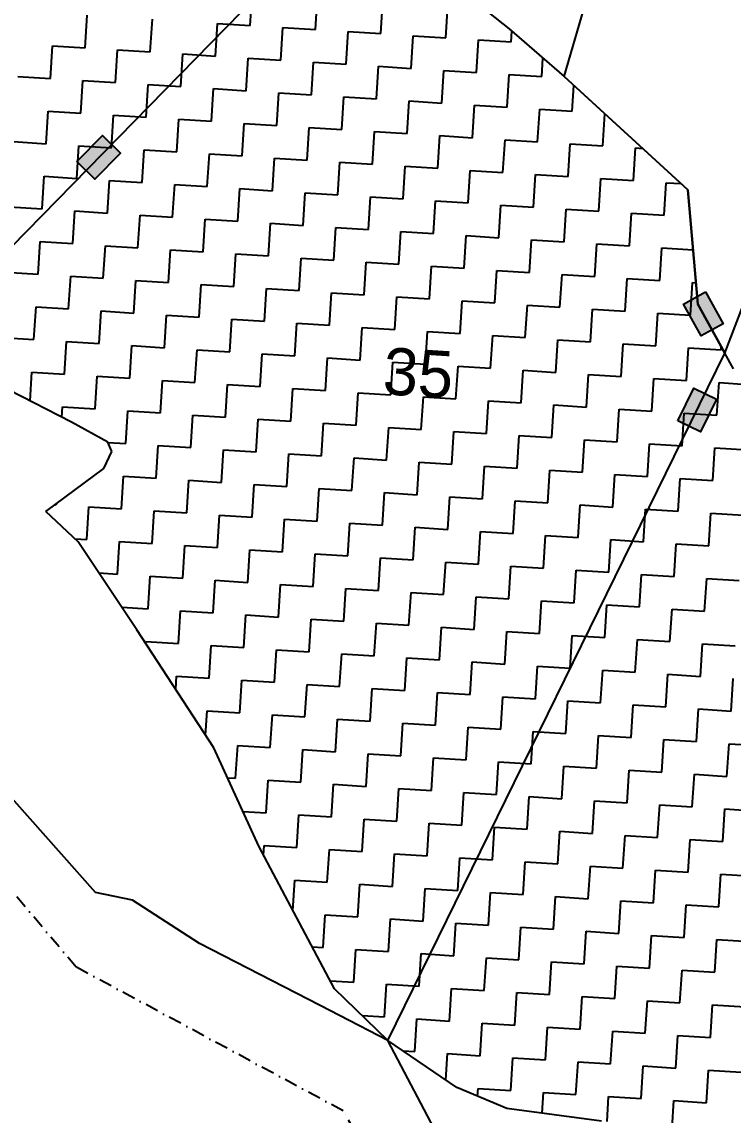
# Model space of a CAD drawing. Header units: metres. Extents: x 283327 to 285518, y 2014808 to 2017186.
# Drawn here: x 284108.6 to 284381.4, y 2015396 to 2015815.1 of the extents above; entities that cross this region are included whole.
import ezdxf
from ezdxf.enums import TextEntityAlignment as Align

# ---------------------------------------------------------------- set-up
doc = ezdxf.new("R2010")
doc.units = ezdxf.units.M
doc.header["$MEASUREMENT"] = 0
doc.linetypes.add('DASHDOT', pattern=[1, 0.5, -0.25, 0, -0.25])
for name, color, linetype in [('POLY_HATCH', 12, 'Continuous'), ('POLY_PARCEL', 6, 'Continuous'), ('POLY_WATER', 4, 'Continuous'), ('TEXT_PARCEL', 7, 'Continuous'), ('V_BOUND_STREAM_LINE', 7, 'DASHDOT')]:
    doc.layers.add(name, color=color, linetype=linetype)
doc.styles.add('TEXT_MAP', font='', dxfattribs={"height": 2.5})
doc.styles.get('TEXT_MAP').set_extended_font_data('Kruti Dev 050')

msp = doc.modelspace()

# ---------------------------------------------------------------- hatches: boundary and pattern name
for points in [[(284146.38, 2015764.72), (284139.48, 2015771.47), (284129.71, 2015761.5), (284136.61, 2015754.74)], [(284369.09, 2015694.65), (284377.54, 2015699.31), (284370.8, 2015711.54), (284362.35, 2015706.87)], [(284374.97, 2015670.43), (284366.3, 2015674.69), (284360.15, 2015662.15), (284368.82, 2015657.9)]]:
    msp.add_hatch(color=256).paths.add_polyline_path(points)

# ---------------------------------------------------------------- linework, layer by layer
for points in [[(284129.71, 2015761.5), (284139.48, 2015771.47), (284146.38, 2015764.72), (284136.61, 2015754.74)], [(284370.8, 2015711.54), (284377.54, 2015699.31), (284369.09, 2015694.65), (284362.35, 2015706.87)], [(284360.15, 2015662.15), (284366.3, 2015674.69), (284374.97, 2015670.43), (284368.82, 2015657.9)]]:
    msp.add_lwpolyline(points, close=True)
at = {"layer": 'POLY_HATCH'}
for p, q in [((284268.09, 2015834.16), (284295.43, 2015812.36)), ((284295.43, 2015812.36), (284316.59, 2015794.09)), ((284378.24, 2015688.06), (284420.96, 2015800.37)), ((284316.59, 2015794.09), (284364.07, 2015750.74)), ((284364.07, 2015750.74), (284367.86, 2015706.87)), ((284367.86, 2015706.87), (284378.24, 2015688.06)), ((284127.56, 2015661.63), (284087.94, 2015682)), ((284141.56, 2015653.93), (284127.56, 2015661.63)), ((284143.04, 2015650.43), (284141.56, 2015653.93)), ((284140.07, 2015643.81), (284143.04, 2015650.43)), ((284117.73, 2015627.33), (284140.07, 2015643.81)), ((284130.15, 2015615.8), (284117.73, 2015627.33)), ((284152.73, 2015582.02), (284130.15, 2015615.8)), ((284182.26, 2015536.73), (284152.73, 2015582.02)), ((284199.48, 2015499.03), (284182.26, 2015536.73)), ((284228.43, 2015444.42), (284199.48, 2015499.03)), ((284249.01, 2015424.53), (284228.43, 2015444.42)), ((284275.46, 2015406.54), (284249.01, 2015424.53)), ((284294.55, 2015398.53), (284275.46, 2015406.54)), ((284330.89, 2015393.69), (284294.55, 2015398.53))]:
    msp.add_line(p, q, dxfattribs=at)
at = {"layer": 'POLY_HATCH', "linetype": 'Continuous'}
for p, q in [((284196.16, 2015813.71), (284196.94, 2015826.22)), ((284221.18, 2015812.13), (284221.97, 2015824.65)), ((284246.2, 2015810.56), (284246.99, 2015823.07)), ((284271.23, 2015808.98), (284272.02, 2015821.5)), ((284132.81, 2015805.13), (284133.59, 2015817.64)), ((284157.83, 2015803.56), (284158.62, 2015816.07)), ((284182.86, 2015801.98), (284183.64, 2015814.49)), ((284183.64, 2015814.49), (284196.16, 2015813.71)), ((284207.88, 2015800.41), (284208.67, 2015812.92)), ((284208.67, 2015812.92), (284221.18, 2015812.13)), ((284232.91, 2015798.83), (284233.69, 2015811.35)), ((284233.69, 2015811.35), (284246.2, 2015810.56)), ((284296.25, 2015807.41), (284296.51, 2015811.43)), ((284257.93, 2015797.26), (284258.72, 2015809.77)), ((284258.72, 2015809.77), (284271.23, 2015808.98)), ((284282.95, 2015795.69), (284283.74, 2015808.2)), ((284283.74, 2015808.2), (284296.25, 2015807.41)), ((284119.51, 2015793.41), (284120.3, 2015805.92)), ((284120.3, 2015805.92), (284132.81, 2015805.13)), ((284144.53, 2015791.83), (284145.32, 2015804.34)), ((284145.32, 2015804.34), (284157.83, 2015803.56)), ((284169.56, 2015790.26), (284170.34, 2015802.77)), ((284170.34, 2015802.77), (284182.86, 2015801.98)), ((284194.58, 2015788.68), (284195.37, 2015801.2)), ((284195.37, 2015801.2), (284207.88, 2015800.41)), ((284219.61, 2015787.11), (284220.39, 2015799.62)), ((284220.39, 2015799.62), (284232.91, 2015798.83)), ((284244.63, 2015785.53), (284245.42, 2015798.05)), ((284245.42, 2015798.05), (284257.93, 2015797.26)), ((284307.98, 2015794.11), (284308.42, 2015801.14)), ((284107, 2015794.19), (284119.51, 2015793.41)), ((284269.65, 2015783.96), (284270.44, 2015796.47)), ((284270.44, 2015796.47), (284282.95, 2015795.69)), ((284294.68, 2015782.39), (284295.47, 2015794.9)), ((284295.47, 2015794.9), (284307.98, 2015794.11)), ((284131.23, 2015780.11), (284132.02, 2015792.62)), ((284132.02, 2015792.62), (284144.53, 2015791.83)), ((284156.26, 2015778.53), (284157.04, 2015791.04)), ((284157.04, 2015791.04), (284169.56, 2015790.26)), ((284181.28, 2015776.96), (284182.07, 2015789.47)), ((284182.07, 2015789.47), (284194.58, 2015788.68)), ((284319.7, 2015780.81), (284320.32, 2015790.68)), ((284206.31, 2015775.38), (284207.09, 2015787.9)), ((284207.09, 2015787.9), (284219.61, 2015787.11)), ((284231.33, 2015773.81), (284232.12, 2015786.32)), ((284232.12, 2015786.32), (284244.63, 2015785.53)), ((284256.36, 2015772.24), (284257.14, 2015784.75)), ((284257.14, 2015784.75), (284269.65, 2015783.96)), ((284281.38, 2015770.66), (284282.17, 2015783.17)), ((284282.17, 2015783.17), (284294.68, 2015782.39)), ((284306.4, 2015769.09), (284307.19, 2015781.6)), ((284307.19, 2015781.6), (284319.7, 2015780.81)), ((284117.93, 2015768.38), (284118.72, 2015780.89)), ((284118.72, 2015780.89), (284131.23, 2015780.11)), ((284142.96, 2015766.81), (284143.75, 2015779.32)), ((284143.75, 2015779.32), (284156.26, 2015778.53)), ((284167.98, 2015765.23), (284168.77, 2015777.75)), ((284168.77, 2015777.75), (284181.28, 2015776.96)), ((284331.43, 2015767.51), (284332.2, 2015779.83)), ((284193.01, 2015763.66), (284193.79, 2015776.17)), ((284193.79, 2015776.17), (284206.31, 2015775.38)), ((284218.03, 2015762.08), (284218.82, 2015774.6)), ((284218.82, 2015774.6), (284231.33, 2015773.81)), ((284243.06, 2015760.51), (284243.84, 2015773.02)), ((284243.84, 2015773.02), (284256.36, 2015772.24)), ((284105.42, 2015769.17), (284117.93, 2015768.38)), ((284268.08, 2015758.94), (284268.87, 2015771.45)), ((284268.87, 2015771.45), (284281.38, 2015770.66)), ((284293.1, 2015757.36), (284293.89, 2015769.87)), ((284293.89, 2015769.87), (284306.4, 2015769.09)), ((284129.66, 2015755.08), (284130.45, 2015767.59)), ((284130.45, 2015767.59), (284142.96, 2015766.81)), ((284154.68, 2015753.51), (284155.47, 2015766.02)), ((284155.47, 2015766.02), (284167.98, 2015765.23)), ((284179.71, 2015751.93), (284180.49, 2015764.45)), ((284180.49, 2015764.45), (284193.01, 2015763.66)), ((284318.13, 2015755.79), (284318.92, 2015768.3)), ((284318.92, 2015768.3), (284331.43, 2015767.51)), ((284343.15, 2015754.21), (284343.94, 2015766.73)), ((284343.94, 2015766.73), (284346.76, 2015766.55)), ((284204.73, 2015750.36), (284205.52, 2015762.87)), ((284205.52, 2015762.87), (284218.03, 2015762.08)), ((284229.76, 2015748.79), (284230.54, 2015761.3)), ((284230.54, 2015761.3), (284243.06, 2015760.51)), ((284116.36, 2015743.36), (284117.15, 2015755.87)), ((284117.15, 2015755.87), (284129.66, 2015755.08)), ((284254.78, 2015747.21), (284255.57, 2015759.72)), ((284255.57, 2015759.72), (284268.08, 2015758.94)), ((284279.81, 2015745.64), (284280.59, 2015758.15)), ((284280.59, 2015758.15), (284293.1, 2015757.36)), ((284304.83, 2015744.06), (284305.62, 2015756.57)), ((284305.62, 2015756.57), (284318.13, 2015755.79)), ((284141.38, 2015741.78), (284142.17, 2015754.3)), ((284142.17, 2015754.3), (284154.68, 2015753.51)), ((284166.41, 2015740.21), (284167.2, 2015752.72)), ((284167.2, 2015752.72), (284179.71, 2015751.93)), ((284329.85, 2015742.49), (284330.64, 2015755)), ((284330.64, 2015755), (284343.15, 2015754.21)), ((284354.88, 2015740.91), (284355.67, 2015753.43)), ((284355.67, 2015753.43), (284361.53, 2015753.06)), ((284191.43, 2015738.63), (284192.22, 2015751.15)), ((284192.22, 2015751.15), (284204.73, 2015750.36)), ((284216.46, 2015737.06), (284217.24, 2015749.57)), ((284217.24, 2015749.57), (284229.76, 2015748.79)), ((284241.48, 2015735.49), (284242.27, 2015748)), ((284242.27, 2015748), (284254.78, 2015747.21)), ((284103.85, 2015744.14), (284116.36, 2015743.36)), ((284266.51, 2015733.91), (284267.29, 2015746.42)), ((284267.29, 2015746.42), (284279.81, 2015745.64)), ((284291.53, 2015732.34), (284292.32, 2015744.85)), ((284292.32, 2015744.85), (284304.83, 2015744.06)), ((284128.08, 2015730.06), (284128.87, 2015742.57)), ((284128.87, 2015742.57), (284141.38, 2015741.78)), ((284153.11, 2015728.48), (284153.9, 2015741)), ((284153.9, 2015741), (284166.41, 2015740.21)), ((284178.13, 2015726.91), (284178.92, 2015739.42)), ((284178.92, 2015739.42), (284191.43, 2015738.63)), ((284316.56, 2015730.76), (284317.34, 2015743.28)), ((284317.34, 2015743.28), (284329.85, 2015742.49)), ((284341.58, 2015729.19), (284342.37, 2015741.7)), ((284342.37, 2015741.7), (284354.88, 2015740.91)), ((284203.16, 2015725.34), (284203.94, 2015737.85)), ((284203.94, 2015737.85), (284216.46, 2015737.06)), ((284228.18, 2015723.76), (284228.97, 2015736.27)), ((284228.97, 2015736.27), (284241.48, 2015735.49)), ((284114.78, 2015718.33), (284115.57, 2015730.85)), ((284115.57, 2015730.85), (284128.08, 2015730.06)), ((284253.21, 2015722.19), (284253.99, 2015734.7)), ((284253.99, 2015734.7), (284266.51, 2015733.91)), ((284278.23, 2015720.61), (284279.02, 2015733.12)), ((284279.02, 2015733.12), (284291.53, 2015732.34)), ((284303.26, 2015719.04), (284304.04, 2015731.55)), ((284304.04, 2015731.55), (284316.56, 2015730.76)), ((284139.81, 2015716.76), (284140.6, 2015729.27)), ((284140.6, 2015729.27), (284153.11, 2015728.48)), ((284164.83, 2015715.18), (284165.62, 2015727.7)), ((284165.62, 2015727.7), (284178.13, 2015726.91)), ((284328.28, 2015717.46), (284329.07, 2015729.98)), ((284329.07, 2015729.98), (284341.58, 2015729.19)), ((284353.3, 2015715.89), (284354.09, 2015728.4)), ((284354.09, 2015728.4), (284366.07, 2015727.65)), ((284189.86, 2015713.61), (284190.65, 2015726.12)), ((284190.65, 2015726.12), (284203.16, 2015725.34)), ((284214.88, 2015712.04), (284215.67, 2015724.55)), ((284215.67, 2015724.55), (284228.18, 2015723.76)), ((284239.91, 2015710.46), (284240.69, 2015722.97)), ((284240.69, 2015722.97), (284253.21, 2015722.19)), ((284102.27, 2015719.12), (284114.78, 2015718.33)), ((284264.93, 2015708.89), (284265.72, 2015721.4)), ((284265.72, 2015721.4), (284278.23, 2015720.61)), ((284289.96, 2015707.31), (284290.74, 2015719.82)), ((284290.74, 2015719.82), (284303.26, 2015719.04)), ((284314.98, 2015705.74), (284315.77, 2015718.25)), ((284315.77, 2015718.25), (284328.28, 2015717.46)), ((284126.51, 2015705.03), (284127.3, 2015717.55)), ((284127.3, 2015717.55), (284139.81, 2015716.76)), ((284151.53, 2015703.46), (284152.32, 2015715.97)), ((284152.32, 2015715.97), (284164.83, 2015715.18)), ((284176.56, 2015701.88), (284177.35, 2015714.4)), ((284177.35, 2015714.4), (284189.86, 2015713.61)), ((284340.01, 2015704.16), (284340.79, 2015716.68)), ((284340.79, 2015716.68), (284353.3, 2015715.89)), ((284365.03, 2015702.59), (284365.82, 2015715.1)), ((284365.82, 2015715.1), (284367.16, 2015715.02)), ((284201.58, 2015700.31), (284202.37, 2015712.82)), ((284202.37, 2015712.82), (284214.88, 2015712.04)), ((284226.61, 2015698.74), (284227.4, 2015711.25)), ((284227.4, 2015711.25), (284239.91, 2015710.46)), ((284113.21, 2015693.31), (284114, 2015705.82)), ((284114, 2015705.82), (284126.51, 2015705.03)), ((284251.63, 2015697.16), (284252.42, 2015709.67)), ((284252.42, 2015709.67), (284264.93, 2015708.89)), ((284276.66, 2015695.59), (284277.44, 2015708.1)), ((284277.44, 2015708.1), (284289.96, 2015707.31)), ((284301.68, 2015694.01), (284302.47, 2015706.53)), ((284302.47, 2015706.53), (284314.98, 2015705.74)), ((284138.24, 2015691.73), (284139.02, 2015704.25)), ((284139.02, 2015704.25), (284151.53, 2015703.46)), ((284163.26, 2015690.16), (284164.05, 2015702.67)), ((284164.05, 2015702.67), (284176.56, 2015701.88)), ((284326.71, 2015692.44), (284327.49, 2015704.95)), ((284327.49, 2015704.95), (284340.01, 2015704.16)), ((284351.73, 2015690.86), (284352.52, 2015703.38)), ((284352.52, 2015703.38), (284365.03, 2015702.59)), ((284188.28, 2015688.59), (284189.07, 2015701.1)), ((284189.07, 2015701.1), (284201.58, 2015700.31)), ((284213.31, 2015687.01), (284214.1, 2015699.52)), ((284214.1, 2015699.52), (284226.61, 2015698.74)), ((284238.33, 2015685.44), (284239.12, 2015697.95)), ((284239.12, 2015697.95), (284251.63, 2015697.16)), ((284100.7, 2015694.1), (284113.21, 2015693.31)), ((284263.36, 2015683.86), (284264.14, 2015696.37)), ((284264.14, 2015696.37), (284276.66, 2015695.59)), ((284288.38, 2015682.29), (284289.17, 2015694.8)), ((284289.17, 2015694.8), (284301.68, 2015694.01)), ((284313.41, 2015680.71), (284314.19, 2015693.23)), ((284314.19, 2015693.23), (284326.71, 2015692.44)), ((284124.94, 2015680.01), (284125.72, 2015692.52)), ((284125.72, 2015692.52), (284138.24, 2015691.73)), ((284149.96, 2015678.43), (284150.75, 2015690.95)), ((284150.75, 2015690.95), (284163.26, 2015690.16)), ((284174.98, 2015676.86), (284175.77, 2015689.37)), ((284175.77, 2015689.37), (284188.28, 2015688.59)), ((284338.43, 2015679.14), (284339.22, 2015691.65)), ((284339.22, 2015691.65), (284351.73, 2015690.86)), ((284363.46, 2015677.57), (284364.24, 2015690.08)), ((284364.24, 2015690.08), (284376.75, 2015689.29)), ((284376.75, 2015689.29), (284376.84, 2015690.6)), ((284200.01, 2015675.29), (284200.8, 2015687.8)), ((284200.8, 2015687.8), (284213.31, 2015687.01)), ((284225.03, 2015673.71), (284225.82, 2015686.22)), ((284225.82, 2015686.22), (284238.33, 2015685.44)), ((284250.06, 2015672.14), (284250.85, 2015684.65)), ((284250.85, 2015684.65), (284263.36, 2015683.86)), ((284111.73, 2015669.77), (284112.42, 2015680.8)), ((284112.42, 2015680.8), (284124.94, 2015680.01)), ((284275.08, 2015670.56), (284275.87, 2015683.08)), ((284275.87, 2015683.08), (284288.38, 2015682.29)), ((284300.11, 2015668.99), (284300.89, 2015681.5)), ((284300.89, 2015681.5), (284313.41, 2015680.71)), ((284136.66, 2015666.71), (284137.45, 2015679.22)), ((284137.45, 2015679.22), (284149.96, 2015678.43)), ((284161.69, 2015665.14), (284162.47, 2015677.65)), ((284162.47, 2015677.65), (284174.98, 2015676.86)), ((284325.13, 2015667.41), (284325.92, 2015679.93)), ((284325.92, 2015679.93), (284338.43, 2015679.14)), ((284350.16, 2015665.84), (284350.94, 2015678.35)), ((284350.94, 2015678.35), (284363.46, 2015677.57)), ((284375.18, 2015664.27), (284375.97, 2015676.78)), ((284375.97, 2015676.78), (284388.48, 2015675.99)), ((284186.71, 2015663.56), (284187.5, 2015676.07)), ((284187.5, 2015676.07), (284200.01, 2015675.29)), ((284211.73, 2015661.99), (284212.52, 2015674.5)), ((284212.52, 2015674.5), (284225.03, 2015673.71)), ((284236.76, 2015660.41), (284237.55, 2015672.92)), ((284237.55, 2015672.92), (284250.06, 2015672.14)), ((284261.78, 2015658.84), (284262.57, 2015671.35)), ((284262.57, 2015671.35), (284275.08, 2015670.56)), ((284286.81, 2015657.26), (284287.59, 2015669.78)), ((284287.59, 2015669.78), (284300.11, 2015668.99)), ((284311.83, 2015655.69), (284312.62, 2015668.2)), ((284312.62, 2015668.2), (284325.13, 2015667.41)), ((284123.9, 2015663.51), (284124.15, 2015667.5)), ((284124.15, 2015667.5), (284136.66, 2015666.71)), ((284148.39, 2015653.41), (284149.17, 2015665.92)), ((284149.17, 2015665.92), (284161.69, 2015665.14)), ((284173.41, 2015651.84), (284174.2, 2015664.35)), ((284174.2, 2015664.35), (284186.71, 2015663.56)), ((284336.86, 2015654.12), (284337.64, 2015666.63)), ((284337.64, 2015666.63), (284350.16, 2015665.84)), ((284361.88, 2015652.54), (284362.67, 2015665.05)), ((284362.67, 2015665.05), (284375.18, 2015664.27)), ((284198.43, 2015650.26), (284199.22, 2015662.77)), ((284199.22, 2015662.77), (284211.73, 2015661.99)), ((284223.46, 2015648.69), (284224.25, 2015661.2)), ((284224.25, 2015661.2), (284236.76, 2015660.41)), ((284248.48, 2015647.11), (284249.27, 2015659.63)), ((284249.27, 2015659.63), (284261.78, 2015658.84)), ((284273.51, 2015645.54), (284274.3, 2015658.05)), ((284274.3, 2015658.05), (284286.81, 2015657.26)), ((284298.53, 2015643.96), (284299.32, 2015656.48)), ((284299.32, 2015656.48), (284311.83, 2015655.69)), ((284141.6, 2015653.84), (284148.39, 2015653.41)), ((284160.11, 2015640.11), (284160.9, 2015652.62)), ((284160.9, 2015652.62), (284173.41, 2015651.84)), ((284323.56, 2015642.39), (284324.34, 2015654.9)), ((284324.34, 2015654.9), (284336.86, 2015654.12)), ((284348.58, 2015640.82), (284349.37, 2015653.33)), ((284349.37, 2015653.33), (284361.88, 2015652.54)), ((284373.61, 2015639.24), (284374.39, 2015651.75)), ((284374.39, 2015651.75), (284386.91, 2015650.97)), ((284185.14, 2015638.54), (284185.92, 2015651.05)), ((284185.92, 2015651.05), (284198.43, 2015650.26)), ((284210.16, 2015636.96), (284210.95, 2015649.47)), ((284210.95, 2015649.47), (284223.46, 2015648.69)), ((284235.18, 2015635.39), (284235.97, 2015647.9)), ((284235.97, 2015647.9), (284248.48, 2015647.11)), ((284260.21, 2015633.81), (284261, 2015646.33)), ((284261, 2015646.33), (284273.51, 2015645.54)), ((284285.23, 2015632.24), (284286.02, 2015644.75)), ((284286.02, 2015644.75), (284298.53, 2015643.96)), ((284310.26, 2015630.66), (284311.04, 2015643.18)), ((284311.04, 2015643.18), (284323.56, 2015642.39)), ((284146.81, 2015628.39), (284147.6, 2015640.9)), ((284147.6, 2015640.9), (284160.11, 2015640.11)), ((284171.84, 2015626.81), (284172.62, 2015639.32)), ((284172.62, 2015639.32), (284185.14, 2015638.54)), ((284335.28, 2015629.09), (284336.07, 2015641.6)), ((284336.07, 2015641.6), (284348.58, 2015640.82)), ((284360.31, 2015627.52), (284361.09, 2015640.03)), ((284361.09, 2015640.03), (284373.61, 2015639.24)), ((284196.86, 2015625.24), (284197.65, 2015637.75)), ((284197.65, 2015637.75), (284210.16, 2015636.96)), ((284221.89, 2015623.66), (284222.67, 2015636.18)), ((284222.67, 2015636.18), (284235.18, 2015635.39)), ((284246.91, 2015622.09), (284247.7, 2015634.6)), ((284247.7, 2015634.6), (284260.21, 2015633.81)), ((284121.79, 2015629.96), (284121.81, 2015630.34)), ((284271.93, 2015620.51), (284272.72, 2015633.03)), ((284272.72, 2015633.03), (284285.23, 2015632.24)), ((284296.96, 2015618.94), (284297.75, 2015631.45)), ((284297.75, 2015631.45), (284310.26, 2015630.66)), ((284121.33, 2015629.99), (284121.79, 2015629.96)), ((284133.51, 2015616.66), (284134.3, 2015629.17)), ((284134.3, 2015629.17), (284146.81, 2015628.39)), ((284158.54, 2015615.09), (284159.32, 2015627.6)), ((284159.32, 2015627.6), (284171.84, 2015626.81)), ((284183.56, 2015613.51), (284184.35, 2015626.02)), ((284184.35, 2015626.02), (284196.86, 2015625.24)), ((284321.98, 2015617.37), (284322.77, 2015629.88)), ((284322.77, 2015629.88), (284335.28, 2015629.09)), ((284347.01, 2015615.79), (284347.79, 2015628.3)), ((284347.79, 2015628.3), (284360.31, 2015627.52)), ((284372.03, 2015614.22), (284372.82, 2015626.73)), ((284372.82, 2015626.73), (284385.33, 2015625.94)), ((284208.59, 2015611.94), (284209.37, 2015624.45)), ((284209.37, 2015624.45), (284221.89, 2015623.66)), ((284233.61, 2015610.36), (284234.4, 2015622.88)), ((284234.4, 2015622.88), (284246.91, 2015622.09)), ((284258.63, 2015608.79), (284259.42, 2015621.3)), ((284259.42, 2015621.3), (284271.93, 2015620.51)), ((284283.66, 2015607.21), (284284.45, 2015619.73)), ((284284.45, 2015619.73), (284296.96, 2015618.94)), ((284308.68, 2015605.64), (284309.47, 2015618.15)), ((284309.47, 2015618.15), (284321.98, 2015617.37)), ((284128.91, 2015616.95), (284133.51, 2015616.66)), ((284145.24, 2015603.36), (284146.02, 2015615.87)), ((284146.02, 2015615.87), (284158.54, 2015615.09)), ((284170.26, 2015601.79), (284171.05, 2015614.3)), ((284171.05, 2015614.3), (284183.56, 2015613.51)), ((284333.71, 2015604.07), (284334.5, 2015616.58)), ((284334.5, 2015616.58), (284347.01, 2015615.79)), ((284358.73, 2015602.49), (284359.52, 2015615)), ((284359.52, 2015615), (284372.03, 2015614.22)), ((284195.29, 2015600.21), (284196.07, 2015612.72)), ((284196.07, 2015612.72), (284208.59, 2015611.94)), ((284220.31, 2015598.64), (284221.1, 2015611.15)), ((284221.1, 2015611.15), (284233.61, 2015610.36)), ((284245.34, 2015597.06), (284246.12, 2015609.58)), ((284246.12, 2015609.58), (284258.63, 2015608.79)), ((284270.36, 2015595.49), (284271.15, 2015608)), ((284271.15, 2015608), (284283.66, 2015607.21)), ((284295.38, 2015593.92), (284296.17, 2015606.43)), ((284296.17, 2015606.43), (284308.68, 2015605.64)), ((284138.16, 2015603.81), (284145.24, 2015603.36)), ((284156.96, 2015590.06), (284157.75, 2015602.57)), ((284157.75, 2015602.57), (284170.26, 2015601.79)), ((284181.99, 2015588.49), (284182.77, 2015601)), ((284182.77, 2015601), (284195.29, 2015600.21)), ((284320.41, 2015592.34), (284321.2, 2015604.85)), ((284321.2, 2015604.85), (284333.71, 2015604.07)), ((284345.43, 2015590.77), (284346.22, 2015603.28)), ((284346.22, 2015603.28), (284358.73, 2015602.49)), ((284370.46, 2015589.19), (284371.24, 2015601.7)), ((284371.24, 2015601.7), (284383.76, 2015600.92)), ((284207.01, 2015586.91), (284207.8, 2015599.43)), ((284207.8, 2015599.43), (284220.31, 2015598.64)), ((284232.04, 2015585.34), (284232.82, 2015597.85)), ((284232.82, 2015597.85), (284245.34, 2015597.06)), ((284257.06, 2015583.76), (284257.85, 2015596.28)), ((284257.85, 2015596.28), (284270.36, 2015595.49)), ((284282.08, 2015582.19), (284282.87, 2015594.7)), ((284282.87, 2015594.7), (284295.38, 2015593.92)), ((284307.11, 2015580.62), (284307.9, 2015593.13)), ((284307.9, 2015593.13), (284320.41, 2015592.34)), ((284146.93, 2015590.69), (284156.96, 2015590.06)), ((284168.69, 2015576.76), (284169.47, 2015589.27)), ((284169.47, 2015589.27), (284181.99, 2015588.49)), ((284332.13, 2015579.04), (284332.92, 2015591.55)), ((284332.92, 2015591.55), (284345.43, 2015590.77)), ((284357.16, 2015577.47), (284357.95, 2015589.98)), ((284357.95, 2015589.98), (284370.46, 2015589.19)), ((284193.71, 2015575.19), (284194.5, 2015587.7)), ((284194.5, 2015587.7), (284207.01, 2015586.91)), ((284218.74, 2015573.61), (284219.52, 2015586.13)), ((284219.52, 2015586.13), (284232.04, 2015585.34)), ((284243.76, 2015572.04), (284244.55, 2015584.55)), ((284244.55, 2015584.55), (284257.06, 2015583.76)), ((284268.79, 2015570.47), (284269.57, 2015582.98)), ((284269.57, 2015582.98), (284282.08, 2015582.19)), ((284293.81, 2015568.89), (284294.6, 2015581.4)), ((284294.6, 2015581.4), (284307.11, 2015580.62)), ((284318.83, 2015567.32), (284319.62, 2015579.83)), ((284319.62, 2015579.83), (284332.13, 2015579.04)), ((284156.13, 2015576.81), (284156.18, 2015577.55)), ((284156.18, 2015577.55), (284168.69, 2015576.76)), ((284180.41, 2015563.46), (284181.2, 2015575.98)), ((284181.2, 2015575.98), (284193.71, 2015575.19)), ((284343.86, 2015565.74), (284344.65, 2015578.25)), ((284344.65, 2015578.25), (284357.16, 2015577.47)), ((284368.88, 2015564.17), (284369.67, 2015576.68)), ((284369.67, 2015576.68), (284382.18, 2015575.89)), ((284205.44, 2015561.89), (284206.22, 2015574.4)), ((284206.22, 2015574.4), (284218.74, 2015573.61)), ((284230.46, 2015560.31), (284231.25, 2015572.83)), ((284231.25, 2015572.83), (284243.76, 2015572.04)), ((284255.49, 2015558.74), (284256.27, 2015571.25)), ((284256.27, 2015571.25), (284268.79, 2015570.47)), ((284280.51, 2015557.17), (284281.3, 2015569.68)), ((284281.3, 2015569.68), (284293.81, 2015568.89)), ((284305.53, 2015555.59), (284306.32, 2015568.1)), ((284306.32, 2015568.1), (284318.83, 2015567.32)), ((284167.58, 2015559.24), (284167.9, 2015564.25)), ((284167.9, 2015564.25), (284180.41, 2015563.46)), ((284330.56, 2015554.02), (284331.35, 2015566.53)), ((284331.35, 2015566.53), (284343.86, 2015565.74)), ((284355.58, 2015552.44), (284356.37, 2015564.96)), ((284356.37, 2015564.96), (284368.88, 2015564.17)), ((284380.61, 2015550.87), (284381.4, 2015563.38)), ((284192.14, 2015550.16), (284192.92, 2015562.68)), ((284192.92, 2015562.68), (284205.44, 2015561.89)), ((284217.16, 2015548.59), (284217.95, 2015561.1)), ((284217.95, 2015561.1), (284230.46, 2015560.31)), ((284242.19, 2015547.02), (284242.97, 2015559.53)), ((284242.97, 2015559.53), (284255.49, 2015558.74)), ((284267.21, 2015545.44), (284268, 2015557.95)), ((284268, 2015557.95), (284280.51, 2015557.17)), ((284292.24, 2015543.87), (284293.02, 2015556.38)), ((284293.02, 2015556.38), (284305.53, 2015555.59)), ((284317.26, 2015542.29), (284318.05, 2015554.8)), ((284318.05, 2015554.8), (284330.56, 2015554.02)), ((284179.04, 2015541.67), (284179.63, 2015550.95)), ((284179.63, 2015550.95), (284192.14, 2015550.16)), ((284342.28, 2015540.72), (284343.07, 2015553.23)), ((284343.07, 2015553.23), (284355.58, 2015552.44)), ((284367.31, 2015539.14), (284368.1, 2015551.66)), ((284368.1, 2015551.66), (284380.61, 2015550.87)), ((284203.86, 2015536.86), (284204.65, 2015549.38)), ((284204.65, 2015549.38), (284217.16, 2015548.59)), ((284228.89, 2015535.29), (284229.67, 2015547.8)), ((284229.67, 2015547.8), (284242.19, 2015547.02)), ((284253.91, 2015533.72), (284254.7, 2015546.23)), ((284254.7, 2015546.23), (284267.21, 2015545.44)), ((284278.94, 2015532.14), (284279.72, 2015544.65)), ((284279.72, 2015544.65), (284292.24, 2015543.87)), ((284303.96, 2015530.57), (284304.75, 2015543.08)), ((284304.75, 2015543.08), (284317.26, 2015542.29)), ((284328.99, 2015528.99), (284329.77, 2015541.5)), ((284329.77, 2015541.5), (284342.28, 2015540.72)), ((284354.01, 2015527.42), (284354.8, 2015539.93)), ((284354.8, 2015539.93), (284367.31, 2015539.14)), ((284379.03, 2015525.84), (284379.82, 2015538.36)), ((284379.82, 2015538.36), (284392.33, 2015537.57)), ((284190.56, 2015525.14), (284191.35, 2015537.65)), ((284191.35, 2015537.65), (284203.86, 2015536.86)), ((284215.59, 2015523.56), (284216.37, 2015536.08)), ((284216.37, 2015536.08), (284228.89, 2015535.29)), ((284240.61, 2015521.99), (284241.4, 2015534.5)), ((284241.4, 2015534.5), (284253.91, 2015533.72)), ((284265.64, 2015520.42), (284266.42, 2015532.93)), ((284266.42, 2015532.93), (284278.94, 2015532.14)), ((284290.66, 2015518.84), (284291.45, 2015531.35)), ((284291.45, 2015531.35), (284303.96, 2015530.57)), ((284315.69, 2015517.27), (284316.47, 2015529.78)), ((284316.47, 2015529.78), (284328.99, 2015528.99)), ((284340.71, 2015515.69), (284341.5, 2015528.21)), ((284341.5, 2015528.21), (284354.01, 2015527.42)), ((284365.73, 2015514.12), (284366.52, 2015526.63)), ((284366.52, 2015526.63), (284379.03, 2015525.84)), ((284187.47, 2015525.33), (284190.56, 2015525.14)), ((284202.29, 2015511.84), (284203.08, 2015524.35)), ((284203.08, 2015524.35), (284215.59, 2015523.56)), ((284227.31, 2015510.27), (284228.1, 2015522.78)), ((284228.1, 2015522.78), (284240.61, 2015521.99)), ((284252.34, 2015508.69), (284253.12, 2015521.2)), ((284253.12, 2015521.2), (284265.64, 2015520.42)), ((284277.36, 2015507.12), (284278.15, 2015519.63)), ((284278.15, 2015519.63), (284290.66, 2015518.84)), ((284302.39, 2015505.54), (284303.17, 2015518.05)), ((284303.17, 2015518.05), (284315.69, 2015517.27)), ((284327.41, 2015503.97), (284328.2, 2015516.48)), ((284328.2, 2015516.48), (284340.71, 2015515.69)), ((284352.44, 2015502.39), (284353.22, 2015514.91)), ((284353.22, 2015514.91), (284365.73, 2015514.12)), ((284377.46, 2015500.82), (284378.25, 2015513.33)), ((284378.25, 2015513.33), (284390.76, 2015512.54)), ((284193.38, 2015512.4), (284202.29, 2015511.84)), ((284214.01, 2015498.54), (284214.8, 2015511.05)), ((284214.8, 2015511.05), (284227.31, 2015510.27)), ((284239.04, 2015496.97), (284239.83, 2015509.48)), ((284239.83, 2015509.48), (284252.34, 2015508.69)), ((284264.06, 2015495.39), (284264.85, 2015507.9)), ((284264.85, 2015507.9), (284277.36, 2015507.12)), ((284289.09, 2015493.82), (284289.87, 2015506.33)), ((284289.87, 2015506.33), (284302.39, 2015505.54)), ((284314.11, 2015492.24), (284314.9, 2015504.76)), ((284314.9, 2015504.76), (284327.41, 2015503.97)), ((284339.14, 2015490.67), (284339.92, 2015503.18)), ((284339.92, 2015503.18), (284352.44, 2015502.39)), ((284364.16, 2015489.09), (284364.95, 2015501.61)), ((284364.95, 2015501.61), (284377.46, 2015500.82)), ((284201.27, 2015495.66), (284201.5, 2015499.33)), ((284201.5, 2015499.33), (284214.01, 2015498.54)), ((284225.74, 2015485.24), (284226.53, 2015497.75)), ((284226.53, 2015497.75), (284239.04, 2015496.97)), ((284250.76, 2015483.67), (284251.55, 2015496.18)), ((284251.55, 2015496.18), (284264.06, 2015495.39)), ((284275.79, 2015482.09), (284276.57, 2015494.6)), ((284276.57, 2015494.6), (284289.09, 2015493.82)), ((284300.81, 2015480.52), (284301.6, 2015493.03)), ((284301.6, 2015493.03), (284314.11, 2015492.24)), ((284325.84, 2015478.94), (284326.62, 2015491.46)), ((284326.62, 2015491.46), (284339.14, 2015490.67)), ((284350.86, 2015477.37), (284351.65, 2015489.88)), ((284351.65, 2015489.88), (284364.16, 2015489.09)), ((284375.89, 2015475.8), (284376.67, 2015488.31)), ((284376.67, 2015488.31), (284389.18, 2015487.52)), ((284212.5, 2015474.47), (284213.23, 2015486.03)), ((284213.23, 2015486.03), (284225.74, 2015485.24)), ((284237.46, 2015471.94), (284238.25, 2015484.45)), ((284238.25, 2015484.45), (284250.76, 2015483.67)), ((284262.49, 2015470.37), (284263.28, 2015482.88)), ((284263.28, 2015482.88), (284275.79, 2015482.09)), ((284287.51, 2015468.79), (284288.3, 2015481.31)), ((284288.3, 2015481.31), (284300.81, 2015480.52)), ((284312.54, 2015467.22), (284313.32, 2015479.73)), ((284313.32, 2015479.73), (284325.84, 2015478.94)), ((284337.56, 2015465.64), (284338.35, 2015478.16)), ((284338.35, 2015478.16), (284350.86, 2015477.37)), ((284362.59, 2015464.07), (284363.37, 2015476.58)), ((284363.37, 2015476.58), (284375.89, 2015475.8)), ((284224.16, 2015460.22), (284224.95, 2015472.73)), ((284224.95, 2015472.73), (284237.46, 2015471.94)), ((284249.19, 2015458.64), (284249.98, 2015471.15)), ((284249.98, 2015471.15), (284262.49, 2015470.37)), ((284274.21, 2015457.07), (284275, 2015469.58)), ((284275, 2015469.58), (284287.51, 2015468.79)), ((284299.24, 2015455.49), (284300.02, 2015468.01)), ((284300.02, 2015468.01), (284312.54, 2015467.22)), ((284324.26, 2015453.92), (284325.05, 2015466.43)), ((284325.05, 2015466.43), (284337.56, 2015465.64)), ((284349.29, 2015452.34), (284350.07, 2015464.86)), ((284350.07, 2015464.86), (284362.59, 2015464.07)), ((284374.31, 2015450.77), (284375.1, 2015463.28)), ((284375.1, 2015463.28), (284387.61, 2015462.5)), ((284219.91, 2015460.48), (284224.16, 2015460.22)), ((284235.89, 2015446.92), (284236.68, 2015459.43)), ((284236.68, 2015459.43), (284249.19, 2015458.64)), ((284260.91, 2015445.34), (284261.7, 2015457.86)), ((284261.7, 2015457.86), (284274.21, 2015457.07)), ((284285.94, 2015443.77), (284286.73, 2015456.28)), ((284286.73, 2015456.28), (284299.24, 2015455.49)), ((284310.96, 2015442.19), (284311.75, 2015454.71)), ((284311.75, 2015454.71), (284324.26, 2015453.92)), ((284335.99, 2015440.62), (284336.77, 2015453.13)), ((284336.77, 2015453.13), (284349.29, 2015452.34)), ((284361.01, 2015439.05), (284361.8, 2015451.56)), ((284361.8, 2015451.56), (284374.31, 2015450.77)), ((284226.8, 2015447.49), (284235.89, 2015446.92)), ((284247.61, 2015433.62), (284248.4, 2015446.13)), ((284248.4, 2015446.13), (284260.91, 2015445.34)), ((284272.64, 2015432.04), (284273.43, 2015444.56)), ((284273.43, 2015444.56), (284285.94, 2015443.77)), ((284297.66, 2015430.47), (284298.45, 2015442.98)), ((284298.45, 2015442.98), (284310.96, 2015442.19)), ((284322.69, 2015428.89), (284323.47, 2015441.41)), ((284323.47, 2015441.41), (284335.99, 2015440.62)), ((284347.71, 2015427.32), (284348.5, 2015439.83)), ((284348.5, 2015439.83), (284361.01, 2015439.05)), ((284372.74, 2015425.75), (284373.52, 2015438.26)), ((284373.52, 2015438.26), (284386.04, 2015437.47)), ((284239.05, 2015434.16), (284247.61, 2015433.62)), ((284259.34, 2015420.32), (284260.13, 2015432.83)), ((284260.13, 2015432.83), (284272.64, 2015432.04)), ((284284.36, 2015418.74), (284285.15, 2015431.26)), ((284285.15, 2015431.26), (284297.66, 2015430.47)), ((284309.39, 2015417.17), (284310.18, 2015429.68)), ((284310.18, 2015429.68), (284322.69, 2015428.89)), ((284334.41, 2015415.6), (284335.2, 2015428.11)), ((284335.2, 2015428.11), (284347.71, 2015427.32)), ((284359.44, 2015414.02), (284360.22, 2015426.53)), ((284360.22, 2015426.53), (284372.74, 2015425.75)), ((284254.79, 2015420.6), (284259.34, 2015420.32)), ((284271.22, 2015409.43), (284271.85, 2015419.53)), ((284271.85, 2015419.53), (284284.36, 2015418.74)), ((284296.09, 2015405.44), (284296.88, 2015417.96)), ((284296.88, 2015417.96), (284309.39, 2015417.17)), ((284321.11, 2015403.87), (284321.9, 2015416.38)), ((284321.9, 2015416.38), (284334.41, 2015415.6)), ((284346.14, 2015402.3), (284346.93, 2015414.81)), ((284346.93, 2015414.81), (284359.44, 2015414.02)), ((284371.16, 2015400.72), (284371.95, 2015413.23)), ((284371.95, 2015413.23), (284384.46, 2015412.45)), ((284283.39, 2015403.22), (284283.58, 2015406.23)), ((284283.58, 2015406.23), (284296.09, 2015405.44)), ((284308.1, 2015396.72), (284308.6, 2015404.66)), ((284308.6, 2015404.66), (284321.11, 2015403.87)), ((284333.02, 2015393.49), (284333.63, 2015403.08)), ((284333.63, 2015403.08), (284346.14, 2015402.3)), ((284358, 2015391.13), (284358.65, 2015401.51)), ((284358.65, 2015401.51), (284371.16, 2015400.72))]:
    msp.add_line(p, q, dxfattribs=at)
at = {"layer": 'POLY_PARCEL'}
for p, q in [((284092.29, 2015716.39), (284261.14, 2015888.78)), ((284316.59, 2015794.09), (284324.08, 2015819.97)), ((284378.24, 2015688.06), (284420.96, 2015800.37)), ((284364.07, 2015750.74), (284316.59, 2015794.09)), ((284367.86, 2015706.87), (284364.07, 2015750.74)), ((284378.24, 2015688.06), (284367.86, 2015706.87)), ((284249.01, 2015424.53), (284378.24, 2015688.06)), ((284381.58, 2015682.01), (284378.24, 2015688.06))]:
    msp.add_line(p, q, dxfattribs=at)
at = {"layer": 'POLY_WATER'}
for p, q in [((284136.78, 2015481.29), (284023.45, 2015609.08)), ((284150.99, 2015478.43), (284136.78, 2015481.29)), ((284176.77, 2015461.77), (284150.99, 2015478.43)), ((284223.03, 2015437.94), (284176.77, 2015461.77)), ((284249.01, 2015424.53), (284223.03, 2015437.94)), ((284315.61, 2015298.07), (284249.01, 2015424.53))]:
    msp.add_line(p, q, dxfattribs=at)
at = {"layer": 'V_BOUND_STREAM_LINE', "ltscale": 10}
for p, q in [((284129.44, 2015452.73), (284011.4, 2015591.66)), ((284231.76, 2015397.64), (284129.44, 2015452.73)), ((284333.11, 2015223.92), (284231.76, 2015397.64))]:
    msp.add_line(p, q, dxfattribs=at)

# ---------------------------------------------------------------- texts
at = {"layer": 'TEXT_PARCEL', "style": 'TEXT_MAP'}
msp.add_text('35', height=18.053, rotation=356.4002, dxfattribs=at).set_placement((284260.64, 2015680.53), align=Align.MIDDLE)

doc.saveas('drawing.dxf')
